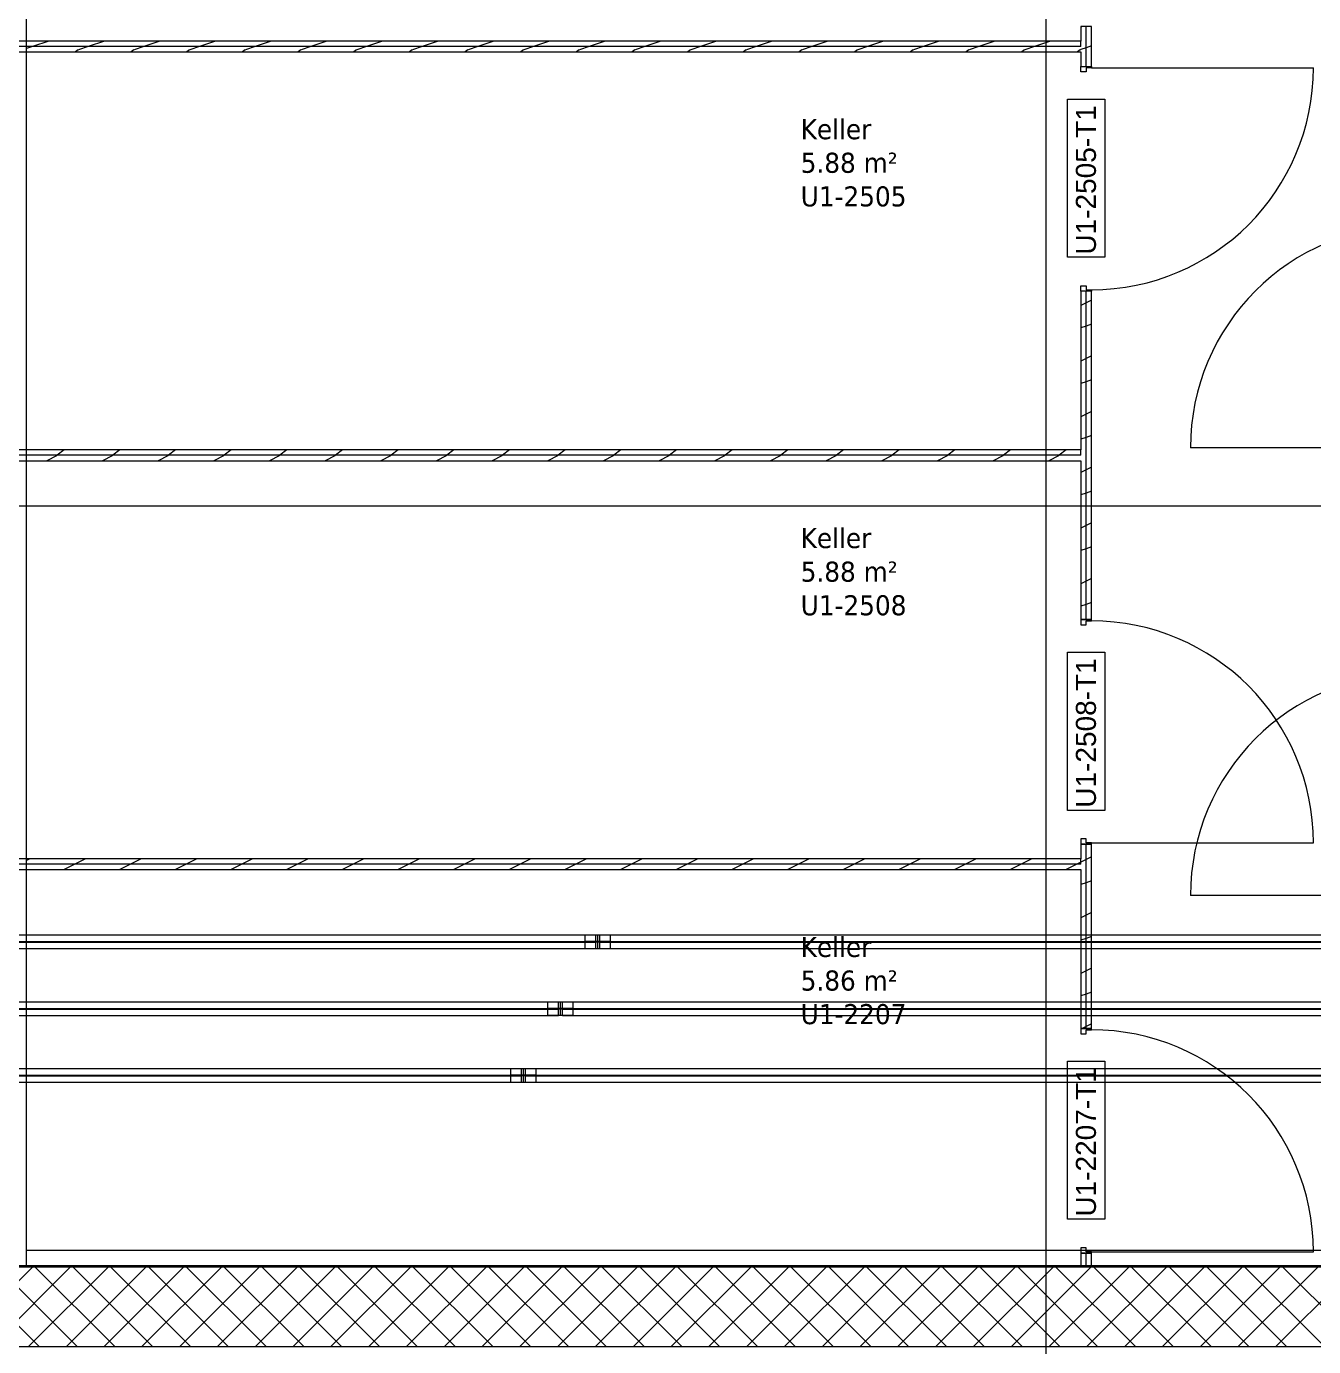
# Model space of a CAD drawing. Extents: x -882 to 937, y -179 to 966.
# Drawn here: x 217.4 to 313.7, y 218.3 to 317.1 of the extents above; entities that cross this region are included whole.
import ezdxf
from ezdxf.lldxf.tags import DXFTag

# ---------------------------------------------------------------- set-up
doc = ezdxf.new("R2010")
doc.units = 0
doc.layers.get('0').update_dxf_attribs({"lineweight": 13})
for name, color, linetype, lineweight in [('A-AREA-____-IDEN', 7, 'Continuous', 5), ('A-DOOR-____-IDEN', 7, 'Continuous', 5), ('A-DOOR-FRAM-MCUT', 7, 'Continuous', 9), ('A-DOOR-OPNG-OTLN', 7, 'Continuous', 9), ('A-FLOR-____-OVHD', 7, 'Strichpunkt - Fein', 9), ('A-WALL-____-MCUT', 7, 'Continuous', 35), ('A-WALL-____-PATT', 7, 'Continuous', 35), ('A-WALL-FNSH-MCUT', 7, 'Continuous', 35), ('S-GRID-____-OTLN', 7, 'Continuous', 5)]:
    doc.layers.add(name, color=color, linetype=linetype, lineweight=lineweight)
doc.layers.add('EL01_WAN_Röhre Boden', color=7, linetype='Continuous', lineweight=13, true_color=0xff6666)
doc.styles.get("Standard").update_dxf_attribs({"font": 'arial.ttf'})
tags = doc.linetypes.add('_Rasterlinie_', pattern=[0.375, 0.2, -0.05, 0.075, -0.05]).pattern_tags.tags
tags[10:11] = [DXFTag(74, 4), DXFTag(75, 0), DXFTag(340, '0'), DXFTag(46, 1.0), DXFTag(50, 0.0), DXFTag(44, 0.0), DXFTag(45, 0.0)]
tags[8:9] = [DXFTag(74, 4), DXFTag(75, 0), DXFTag(340, '0'), DXFTag(46, 1.0), DXFTag(50, 0.0), DXFTag(44, 0.0), DXFTag(45, 0.0)]
tags[6:7] = [DXFTag(74, 4), DXFTag(75, 0), DXFTag(340, '0'), DXFTag(46, 1.0), DXFTag(50, 0.0), DXFTag(44, 0.0), DXFTag(45, 0.0)]
tags[4:5] = [DXFTag(74, 4), DXFTag(75, 0), DXFTag(340, '0'), DXFTag(46, 1.0), DXFTag(50, 0.0), DXFTag(44, 0.0), DXFTag(45, 0.0)]
tags = doc.linetypes.add('ACAD_ISO03W100', pattern=[30, 12, -18]).pattern_tags.tags
tags[6:7] = [DXFTag(74, 4), DXFTag(75, 0), DXFTag(340, '0'), DXFTag(46, 0.0), DXFTag(50, 0.0), DXFTag(44, 0.0), DXFTag(45, 0.0)]
tags[4:5] = [DXFTag(74, 4), DXFTag(75, 0), DXFTag(340, '0'), DXFTag(46, 0.0), DXFTag(50, 0.0), DXFTag(44, 0.0), DXFTag(45, 0.0)]
tags = doc.linetypes.add('Strichpunkt - Fein', pattern=[0.2, 0.1, -0.05, 0, -0.05]).pattern_tags.tags
tags[10:11] = [DXFTag(74, 4), DXFTag(75, 0), DXFTag(340, '0'), DXFTag(46, 1.0), DXFTag(50, 0.0), DXFTag(44, 0.0), DXFTag(45, 0.0)]
tags[8:9] = [DXFTag(74, 4), DXFTag(75, 0), DXFTag(340, '0'), DXFTag(46, 1.0), DXFTag(50, 0.0), DXFTag(44, 0.0), DXFTag(45, 0.0)]
tags[6:7] = [DXFTag(74, 4), DXFTag(75, 0), DXFTag(340, '0'), DXFTag(46, 1.0), DXFTag(50, 0.0), DXFTag(44, 0.0), DXFTag(45, 0.0)]
tags[4:5] = [DXFTag(74, 4), DXFTag(75, 0), DXFTag(340, '0'), DXFTag(46, 1.0), DXFTag(50, 0.0), DXFTag(44, 0.0), DXFTag(45, 0.0)]
tags = doc.linetypes.add('STRICHPUNKT2', pattern=[12.7, 6.35, -3.175, 0, -3.175]).pattern_tags.tags
tags[10:11] = [DXFTag(74, 4), DXFTag(75, 0), DXFTag(340, '0'), DXFTag(46, 0.0), DXFTag(50, 0.0), DXFTag(44, 0.0), DXFTag(45, 0.0)]
tags[8:9] = [DXFTag(74, 4), DXFTag(75, 0), DXFTag(340, '0'), DXFTag(46, 0.0), DXFTag(50, 0.0), DXFTag(44, 0.0), DXFTag(45, 0.0)]
tags[6:7] = [DXFTag(74, 4), DXFTag(75, 0), DXFTag(340, '0'), DXFTag(46, 0.0), DXFTag(50, 0.0), DXFTag(44, 0.0), DXFTag(45, 0.0)]
tags[4:5] = [DXFTag(74, 4), DXFTag(75, 0), DXFTag(340, '0'), DXFTag(46, 0.0), DXFTag(50, 0.0), DXFTag(44, 0.0), DXFTag(45, 0.0)]

# ---------------------------------------------------------------- blocks, each defined once
blk = doc.blocks.new('Referenz-A0UJ2GK4XE', base_point=(-896.794, -159.762))
at = {"layer": 'A-DOOR-____-IDEN', "color": 0, "linetype": 'Continuous', "ltscale": 0.13}
for p, q in [((295.285, 299.8), (295.285, 311.64)), ((295.285, 311.64), (298.065, 311.64)), ((298.065, 311.64), (298.065, 299.8)), ((298.065, 299.8), (295.285, 299.8)), ((295.285, 258.418), (295.285, 270.258)), ((295.285, 270.258), (298.065, 270.258)), ((298.065, 270.258), (298.065, 258.418)), ((298.065, 258.418), (295.285, 258.418)), ((295.285, 227.827), (295.285, 239.667)), ((295.285, 239.667), (298.065, 239.667)), ((298.065, 239.667), (298.065, 227.827)), ((298.065, 227.827), (295.285, 227.827))]:
    blk.add_line(p, q, dxfattribs=at)
at = {"layer": 'A-DOOR-FRAM-MCUT', "color": 0, "linetype": 'Continuous', "ltscale": 0.13}
for p, q in [((296.275, 314.074), (297.075, 314.074)), ((296.275, 313.674), (296.275, 314.074)), ((296.675, 313.674), (296.275, 313.674)), ((296.675, 313.974), (296.675, 313.674)), ((297.075, 313.974), (296.675, 313.974)), ((297.075, 314.074), (297.075, 313.974)), ((296.275, 297.674), (296.675, 297.674)), ((296.275, 297.274), (296.275, 297.674)), ((296.675, 297.674), (296.675, 297.374)), ((296.675, 297.374), (297.075, 297.374)), ((297.075, 297.374), (297.075, 297.274)), ((297.075, 297.274), (296.275, 297.274)), ((297.075, 272.692), (296.275, 272.692)), ((296.275, 272.692), (296.275, 272.292)), ((297.075, 272.592), (297.075, 272.692)), ((296.275, 272.292), (296.675, 272.292)), ((296.675, 272.292), (296.675, 272.592)), ((296.675, 272.592), (297.075, 272.592)), ((296.675, 256.292), (296.275, 256.292)), ((296.275, 256.292), (296.275, 255.892)), ((296.275, 255.892), (297.075, 255.892)), ((296.675, 255.992), (296.675, 256.292)), ((297.075, 255.992), (296.675, 255.992)), ((297.075, 255.892), (297.075, 255.992)), ((297.075, 242.101), (296.275, 242.101)), ((296.275, 242.101), (296.275, 241.701)), ((296.675, 241.701), (296.675, 242.001)), ((296.675, 242.001), (297.075, 242.001)), ((297.075, 242.001), (297.075, 242.101)), ((296.275, 241.701), (296.675, 241.701)), ((296.675, 225.701), (296.275, 225.701)), ((296.275, 225.701), (296.275, 225.301)), ((296.275, 225.301), (297.075, 225.301)), ((296.675, 225.401), (296.675, 225.701)), ((297.075, 225.401), (296.675, 225.401)), ((297.075, 225.301), (297.075, 225.401))]:
    blk.add_line(p, q, dxfattribs=at)
at = {"layer": 'A-DOOR-OPNG-OTLN', "color": 0, "linetype": 'Continuous', "ltscale": 0.13}
for p, q in [((297.075, 313.974), (313.675, 313.974)), ((321.075, 285.551), (304.475, 285.551)), ((297.075, 255.992), (313.675, 255.992)), ((321.075, 252.051), (304.475, 252.051)), ((297.075, 225.401), (313.675, 225.401))]:
    blk.add_line(p, q, dxfattribs=at)
for centre, major_axis in [((297.075, 313.974), (0, -16.6)), ((321.075, 285.551), (0, 16.6)), ((297.075, 255.992), (16.6, 0)), ((321.075, 252.051), (0, 16.6)), ((297.075, 225.401), (16.6, 0))]:
    blk.add_ellipse(centre, major_axis=major_axis, ratio=1, start_param=0, end_param=1.570796, dxfattribs=at)
at = {"layer": 'A-FLOR-____-OVHD', "color": 0, "linetype": 'Strichpunkt - Fein', "ltscale": 0.13}
for p, q in [((365.275, 225.501), (217.375, 225.501)), ((394.871, 224.301), (225.875, 224.301))]:
    blk.add_line(p, q, dxfattribs=at)
at = {"layer": 'A-WALL-____-MCUT', "color": 0, "linetype": 'Continuous', "lineweight": 9, "ltscale": 0.13}
for p, q in [((296.675, 314.074), (296.675, 317.074)), ((296.275, 315.574), (141.875, 315.574)), ((296.275, 315.574), (296.275, 315.974)), ((296.675, 272.692), (296.675, 297.274)), ((296.275, 284.983), (146.775, 284.983)), ((296.275, 284.983), (296.275, 285.383)), ((296.675, 242.101), (296.675, 255.892)), ((296.275, 254.392), (141.475, 254.392)), ((296.275, 254.392), (296.275, 254.792)), ((296.675, 224.301), (296.675, 225.301))]:
    blk.add_line(p, q, dxfattribs=at)
at = {"layer": 'A-WALL-____-MCUT', "color": 0, "linetype": 'Continuous', "ltscale": 0.35}
blk.add_line((366.475, 224.301), (151.875, 224.301), dxfattribs=at)
at = {"layer": 'A-WALL-____-PATT', "color": 0, "linetype": 'Continuous', "lineweight": 9, "ltscale": 0.13}
for p, q in [((296.385, 317.074), (296.275, 317.019)), ((217.842, 315.574), (217.375, 315.418)), ((219.042, 315.974), (217.842, 315.574)), ((221.239, 315.314), (221.053, 315.174)), ((222.007, 315.574), (221.271, 315.329)), ((223.207, 315.974), (222.007, 315.574)), ((225.405, 315.314), (225.218, 315.174)), ((226.171, 315.574), (225.437, 315.329)), ((227.371, 315.974), (226.171, 315.574)), ((229.57, 315.314), (229.383, 315.174)), ((230.336, 315.574), (229.602, 315.329)), ((231.536, 315.974), (230.336, 315.574)), ((233.735, 315.314), (233.548, 315.174)), ((234.501, 315.574), (233.767, 315.329)), ((235.701, 315.974), (234.501, 315.574)), ((237.901, 315.315), (237.713, 315.174)), ((238.666, 315.574), (237.932, 315.329)), ((239.866, 315.974), (238.666, 315.574)), ((242.066, 315.315), (241.878, 315.174)), ((242.83, 315.574), (242.097, 315.329)), ((244.03, 315.974), (242.83, 315.574)), ((246.231, 315.315), (246.043, 315.174)), ((246.995, 315.574), (246.262, 315.33)), ((248.195, 315.974), (246.995, 315.574)), ((250.397, 315.315), (250.208, 315.174)), ((251.16, 315.574), (250.427, 315.33)), ((252.36, 315.974), (251.16, 315.574)), ((254.562, 315.316), (254.373, 315.174)), ((255.324, 315.574), (254.592, 315.33)), ((256.524, 315.974), (255.324, 315.574)), ((258.727, 315.316), (258.538, 315.174)), ((259.489, 315.574), (258.757, 315.33)), ((260.689, 315.974), (259.489, 315.574)), ((262.893, 315.316), (262.703, 315.174)), ((263.654, 315.574), (262.922, 315.33)), ((264.854, 315.974), (263.654, 315.574)), ((267.058, 315.316), (266.868, 315.174)), ((267.818, 315.574), (267.087, 315.33)), ((269.018, 315.974), (267.818, 315.574)), ((271.223, 315.317), (271.033, 315.174)), ((271.983, 315.574), (271.253, 315.33)), ((273.183, 315.974), (271.983, 315.574)), ((275.389, 315.317), (275.198, 315.174)), ((276.148, 315.574), (275.418, 315.33)), ((277.348, 315.974), (276.148, 315.574)), ((279.554, 315.317), (279.363, 315.174)), ((280.313, 315.574), (279.583, 315.331)), ((281.513, 315.974), (280.313, 315.574)), ((283.719, 315.317), (283.528, 315.174)), ((284.477, 315.574), (283.748, 315.331)), ((285.677, 315.974), (284.477, 315.574)), ((287.885, 315.317), (287.693, 315.174)), ((288.642, 315.574), (287.913, 315.331)), ((289.842, 315.974), (288.642, 315.574)), ((292.05, 315.318), (291.858, 315.174)), ((292.807, 315.574), (292.078, 315.331)), ((294.007, 315.974), (292.807, 315.574)), ((296.215, 315.318), (296.023, 315.174)), ((296.275, 315.342), (296.243, 315.331)), ((296.675, 315.475), (296.275, 315.342)), ((297.075, 315.608), (296.675, 315.475)), ((296.675, 296.394), (296.275, 296.194)), ((297.075, 296.594), (296.675, 296.394)), ((296.675, 294.652), (296.275, 294.518)), ((297.075, 294.785), (296.675, 294.652)), ((297.075, 292.43), (296.675, 292.23)), ((296.675, 292.23), (296.275, 292.03)), ((296.675, 290.487), (296.275, 290.353)), ((297.075, 290.62), (296.675, 290.487)), ((296.675, 288.065), (296.275, 287.865)), ((297.075, 288.265), (296.675, 288.065)), ((297.075, 286.455), (296.675, 286.322)), ((296.675, 286.322), (296.275, 286.189)), ((219.635, 284.946), (218.909, 284.583)), ((219.672, 284.983), (219.577, 284.912)), ((220.205, 285.383), (219.672, 284.983)), ((223.8, 284.946), (223.073, 284.583)), ((223.837, 284.983), (223.742, 284.912)), ((224.37, 285.383), (223.837, 284.983)), ((227.964, 284.946), (227.238, 284.583)), ((228.002, 284.983), (227.908, 284.912)), ((228.535, 285.383), (228.002, 284.983)), ((232.129, 284.946), (231.403, 284.583)), ((232.167, 284.983), (232.073, 284.912)), ((232.7, 285.383), (232.167, 284.983)), ((236.294, 284.946), (235.568, 284.583)), ((236.332, 284.983), (236.238, 284.913)), ((236.865, 285.383), (236.332, 284.983)), ((240.459, 284.946), (239.733, 284.583)), ((240.497, 284.983), (240.404, 284.913)), ((241.03, 285.383), (240.497, 284.983)), ((244.624, 284.946), (243.898, 284.583)), ((244.662, 284.983), (244.569, 284.913)), ((245.195, 285.383), (244.662, 284.983)), ((248.789, 284.946), (248.063, 284.583)), ((248.827, 284.983), (248.734, 284.913)), ((249.36, 285.383), (248.827, 284.983)), ((252.954, 284.946), (252.228, 284.583)), ((252.992, 284.983), (252.9, 284.914)), ((253.525, 285.383), (252.992, 284.983)), ((257.119, 284.946), (256.393, 284.583)), ((257.157, 284.983), (257.065, 284.914)), ((257.69, 285.383), (257.157, 284.983)), ((261.284, 284.946), (260.558, 284.583)), ((261.322, 284.983), (261.23, 284.914)), ((261.855, 285.383), (261.322, 284.983)), ((265.449, 284.946), (264.722, 284.583)), ((265.487, 284.983), (265.395, 284.914)), ((266.02, 285.383), (265.487, 284.983)), ((269.613, 284.946), (268.887, 284.583)), ((269.652, 284.983), (269.561, 284.915)), ((270.185, 285.383), (269.652, 284.983)), ((273.778, 284.946), (273.052, 284.583)), ((273.817, 284.983), (273.726, 284.915)), ((274.35, 285.383), (273.817, 284.983)), ((277.943, 284.946), (277.217, 284.583)), ((277.982, 284.983), (277.891, 284.915)), ((278.515, 285.383), (277.982, 284.983)), ((282.108, 284.946), (281.382, 284.583)), ((282.147, 284.983), (282.057, 284.915)), ((282.68, 285.383), (282.147, 284.983)), ((286.273, 284.946), (285.547, 284.583)), ((286.312, 284.983), (286.222, 284.916)), ((286.845, 285.383), (286.312, 284.983)), ((290.438, 284.946), (289.712, 284.583)), ((290.477, 284.983), (290.387, 284.916)), ((291.01, 285.383), (290.477, 284.983)), ((294.603, 284.946), (293.877, 284.583)), ((294.642, 284.983), (294.553, 284.916)), ((295.175, 285.383), (294.642, 284.983)), ((296.675, 283.9), (296.275, 283.7)), ((297.075, 284.1), (296.675, 283.9)), ((296.675, 282.157), (296.275, 282.024)), ((297.075, 282.291), (296.675, 282.157)), ((296.675, 279.735), (296.275, 279.535)), ((297.075, 279.935), (296.675, 279.735)), ((296.675, 277.993), (296.275, 277.859)), ((297.075, 278.126), (296.675, 277.993)), ((297.075, 275.77), (296.675, 275.57)), ((296.675, 275.57), (296.275, 275.37)), ((296.675, 273.828), (296.275, 273.695)), ((297.075, 273.961), (296.675, 273.828)), ((297.075, 254.945), (296.675, 254.745)), ((217.635, 254.792), (217.375, 254.662)), ((221, 254.392), (220.2, 253.992)), ((221.8, 254.792), (221, 254.392)), ((225.165, 254.392), (224.365, 253.992)), ((225.965, 254.792), (225.165, 254.392)), ((229.33, 254.392), (228.53, 253.992)), ((230.13, 254.792), (229.33, 254.392)), ((233.495, 254.392), (232.695, 253.992)), ((234.295, 254.792), (233.495, 254.392)), ((237.66, 254.392), (236.86, 253.992)), ((238.46, 254.792), (237.66, 254.392)), ((241.825, 254.392), (241.025, 253.992)), ((242.625, 254.792), (241.825, 254.392)), ((245.99, 254.392), (245.19, 253.992)), ((246.79, 254.792), (245.99, 254.392)), ((250.155, 254.392), (249.355, 253.992)), ((250.955, 254.792), (250.155, 254.392)), ((254.319, 254.392), (253.519, 253.992)), ((255.119, 254.792), (254.319, 254.392)), ((258.484, 254.392), (257.684, 253.992)), ((259.284, 254.792), (258.484, 254.392)), ((262.649, 254.392), (261.849, 253.992)), ((263.449, 254.792), (262.649, 254.392)), ((266.814, 254.392), (266.014, 253.992)), ((267.614, 254.792), (266.814, 254.392)), ((270.979, 254.392), (270.179, 253.992)), ((271.779, 254.792), (270.979, 254.392)), ((275.144, 254.392), (274.344, 253.992)), ((275.944, 254.792), (275.144, 254.392)), ((279.309, 254.392), (278.509, 253.992)), ((280.109, 254.792), (279.309, 254.392)), ((283.474, 254.392), (282.674, 253.992)), ((284.274, 254.792), (283.474, 254.392)), ((287.639, 254.392), (286.839, 253.992)), ((288.439, 254.792), (287.639, 254.392)), ((291.804, 254.392), (291.004, 253.992)), ((292.604, 254.792), (291.804, 254.392)), ((295.968, 254.392), (295.168, 253.992)), ((296.275, 254.545), (295.968, 254.392)), ((296.675, 254.745), (296.275, 254.545)), ((296.675, 253.004), (296.275, 252.871)), ((297.075, 253.138), (296.675, 253.004)), ((296.675, 250.581), (296.275, 250.381)), ((297.075, 250.781), (296.675, 250.581)), ((297.075, 248.973), (296.675, 248.84)), ((296.675, 248.84), (296.275, 248.706)), ((296.675, 246.416), (296.275, 246.216)), ((297.075, 246.616), (296.675, 246.416)), ((296.675, 244.675), (296.275, 244.542)), ((297.075, 244.808), (296.675, 244.675)), ((296.675, 242.251), (296.376, 242.101)), ((297.075, 242.451), (296.675, 242.251)), ((211.878, 218.301), (217.878, 224.301)), ((218.335, 218.301), (212.335, 224.301)), ((214.707, 218.301), (220.707, 224.301)), ((221.163, 218.301), (215.163, 224.301)), ((217.535, 218.301), (223.535, 224.301)), ((223.992, 218.301), (217.992, 224.301)), ((220.364, 218.301), (226.364, 224.301)), ((226.82, 218.301), (220.82, 224.301)), ((223.192, 218.301), (229.192, 224.301)), ((229.649, 218.301), (223.649, 224.301)), ((226.021, 218.301), (232.021, 224.301)), ((232.477, 218.301), (226.477, 224.301)), ((228.849, 218.301), (234.849, 224.301)), ((235.305, 218.301), (229.305, 224.301)), ((231.677, 218.301), (237.677, 224.301)), ((238.134, 218.301), (232.134, 224.301)), ((234.506, 218.301), (240.506, 224.301)), ((240.962, 218.301), (234.962, 224.301)), ((237.334, 218.301), (243.334, 224.301)), ((243.791, 218.301), (237.791, 224.301)), ((240.163, 218.301), (246.163, 224.301)), ((246.619, 218.301), (240.619, 224.301)), ((242.991, 218.301), (248.991, 224.301)), ((249.448, 218.301), (243.448, 224.301)), ((245.82, 218.301), (251.82, 224.301)), ((252.276, 218.301), (246.276, 224.301)), ((248.648, 218.301), (254.648, 224.301)), ((255.104, 218.301), (249.104, 224.301)), ((251.476, 218.301), (257.476, 224.301)), ((257.933, 218.301), (251.933, 224.301)), ((254.305, 218.301), (260.305, 224.301)), ((260.761, 218.301), (254.761, 224.301)), ((257.133, 218.301), (263.133, 224.301)), ((263.59, 218.301), (257.59, 224.301)), ((259.962, 218.301), (265.962, 224.301)), ((266.418, 218.301), (260.418, 224.301)), ((262.79, 218.301), (268.79, 224.301)), ((269.247, 218.301), (263.247, 224.301)), ((265.619, 218.301), (271.619, 224.301)), ((272.075, 218.301), (266.075, 224.301)), ((268.447, 218.301), (274.447, 224.301)), ((274.903, 218.301), (268.903, 224.301)), ((271.275, 218.301), (277.275, 224.301)), ((277.732, 218.301), (271.732, 224.301)), ((274.104, 218.301), (280.104, 224.301)), ((280.56, 218.301), (274.56, 224.301)), ((276.932, 218.301), (282.932, 224.301)), ((283.389, 218.301), (277.389, 224.301)), ((279.761, 218.301), (285.761, 224.301)), ((286.217, 218.301), (280.217, 224.301)), ((282.589, 218.301), (288.589, 224.301)), ((289.046, 218.301), (283.046, 224.301)), ((285.418, 218.301), (291.418, 224.301)), ((291.874, 218.301), (285.874, 224.301)), ((288.246, 218.301), (294.246, 224.301)), ((294.702, 218.301), (288.702, 224.301)), ((291.074, 218.301), (297.074, 224.301)), ((297.531, 218.301), (291.531, 224.301)), ((293.903, 218.301), (299.903, 224.301)), ((300.359, 218.301), (294.359, 224.301)), ((296.731, 218.301), (302.731, 224.301)), ((303.188, 218.301), (297.188, 224.301)), ((299.56, 218.301), (305.56, 224.301)), ((306.016, 218.301), (300.016, 224.301)), ((302.388, 218.301), (308.388, 224.301)), ((308.845, 218.301), (302.845, 224.301)), ((305.217, 218.301), (311.217, 224.301)), ((311.673, 218.301), (305.673, 224.301)), ((308.045, 218.301), (314.045, 224.301)), ((314.501, 218.301), (308.501, 224.301)), ((310.873, 218.301), (316.873, 224.301)), ((317.33, 218.301), (311.33, 224.301))]:
    blk.add_line(p, q, dxfattribs=at)
at = {"layer": 'A-WALL-FNSH-MCUT', "color": 0, "linetype": 'Continuous', "lineweight": 9, "ltscale": 0.13}
for p, q in [((217.375, 224.301), (217.375, 402.401)), ((296.275, 317.074), (296.275, 315.974)), ((297.075, 317.074), (296.275, 317.074)), ((297.075, 314.074), (297.075, 317.074)), ((296.275, 315.974), (141.875, 315.974)), ((141.875, 315.174), (296.275, 315.174)), ((296.275, 315.174), (296.275, 314.074)), ((296.275, 314.074), (297.075, 314.074)), ((296.275, 297.274), (296.275, 285.383)), ((297.075, 297.274), (296.275, 297.274)), ((297.075, 272.692), (297.075, 297.274)), ((296.275, 285.383), (146.775, 285.383)), ((146.775, 284.583), (296.275, 284.583)), ((296.275, 284.583), (296.275, 272.692)), ((296.275, 272.692), (297.075, 272.692)), ((296.275, 255.892), (296.275, 254.792)), ((297.075, 255.892), (296.275, 255.892)), ((297.075, 242.101), (297.075, 255.892)), ((296.275, 254.792), (141.875, 254.792)), ((151.875, 253.992), (296.275, 253.992)), ((296.275, 253.992), (296.275, 242.101)), ((296.275, 242.101), (297.075, 242.101)), ((296.275, 225.301), (296.275, 224.301)), ((297.075, 225.301), (296.275, 225.301)), ((297.075, 224.301), (297.075, 225.301))]:
    blk.add_line(p, q, dxfattribs=at)
at = {"layer": 'S-GRID-____-OTLN', "color": 0, "linetype": '_Rasterlinie_', "ltscale": 0.13}
for p, q in [((293.675, 186.301), (293.675, 949.681)), ((79.075, 281.201), (394.871, 281.201)), ((79.075, 218.301), (394.871, 218.301))]:
    blk.add_line(p, q, dxfattribs=at)
at = {"layer": 'A-AREA-____-IDEN', "color": 0, "linetype": 'Continuous', "ltscale": 0.13, "char_height": 1.5, "attachment_point": 1}
for s, insert in [('{\\W0.9;\\fVerdana;Keller}', (275.31, 310.134)), ('{\\W0.9;\\fVerdana;5.88 m²}', (275.31, 307.621)), ('{\\W0.9;\\fVerdana;U1-2505}', (275.31, 305.107)), ('{\\W0.9;\\fVerdana;Keller}', (275.31, 279.543)), ('{\\W0.9;\\fVerdana;5.88 m²}', (275.31, 277.03)), ('{\\W0.9;\\fVerdana;U1-2508}', (275.31, 274.516)), ('{\\W0.9;\\fVerdana;Keller}', (275.31, 248.953)), ('{\\W0.9;\\fVerdana;5.86 m²}', (275.31, 246.439)), ('{\\W0.9;\\fVerdana;U1-2207}', (275.31, 243.925))]:
    blk.add_mtext(s, dxfattribs=dict(at, insert=insert))
at = {"layer": 'A-DOOR-____-IDEN', "color": 0, "linetype": 'Continuous', "ltscale": 0.13, "char_height": 1.5, "attachment_point": 1, "rotation": 90}
for s, insert in [('{\\fArial;U1-2505-T1}', (295.903, 300)), ('{\\fArial;U1-2508-T1}', (295.903, 258.618)), ('{\\fArial;U1-2207-T1}', (295.903, 228.027))]:
    blk.add_mtext(s, dxfattribs=dict(at, insert=insert))
blk = doc.blocks.new('Wickelfalzrohr-A0UJ2GK6XE', base_point=(137.191, 243.081))
at = {"color": 0, "linetype": 'ByBlock', "lineweight": -2, "ltscale": 0.13}
for p, q in [((257.191, 244.081), (137.191, 244.081)), ((137.191, 243.788), (137.191, 244.081)), ((257.191, 243.788), (257.191, 244.081)), ((137.191, 243.374), (137.191, 243.788)), ((137.191, 243.081), (137.191, 243.374)), ((137.191, 243.081), (257.191, 243.081)), ((257.191, 243.374), (257.191, 243.788)), ((257.191, 243.081), (257.191, 243.374))]:
    blk.add_line(p, q, dxfattribs=at)
at = {"color": 0, "linetype": 'STRICHPUNKT2', "lineweight": 25, "ltscale": 0.25}
blk.add_line((137.191, 243.581), (257.191, 243.581), dxfattribs=at)
blk = doc.blocks.new('Wickelfalzrohr-A0UJ2GKIXE', base_point=(139.991, 248.081))
at = {"color": 0, "linetype": 'ByBlock', "lineweight": -2, "ltscale": 0.13}
for p, q in [((259.991, 249.081), (139.991, 249.081)), ((139.991, 248.788), (139.991, 249.081)), ((259.991, 248.788), (259.991, 249.081)), ((139.991, 248.374), (139.991, 248.788)), ((139.991, 248.081), (139.991, 248.374)), ((139.991, 248.081), (259.991, 248.081)), ((259.991, 248.374), (259.991, 248.788)), ((259.991, 248.081), (259.991, 248.374))]:
    blk.add_line(p, q, dxfattribs=at)
at = {"color": 0, "linetype": 'STRICHPUNKT2', "lineweight": 25, "ltscale": 0.25}
blk.add_line((139.991, 248.581), (259.991, 248.581), dxfattribs=at)
blk = doc.blocks.new('Steckverbinder-A0UJ2GKKXE', base_point=(259.191, 248.081))
at = {"color": 0, "linetype": 'ByBlock', "lineweight": -2, "ltscale": 0.13}
for p, q in [((261.091, 249.071), (259.191, 249.071)), ((259.191, 248.784), (259.191, 249.071)), ((260.141, 248.081), (260.141, 249.081)), ((261.091, 248.784), (261.091, 249.071)), ((259.191, 248.378), (259.191, 248.784)), ((259.191, 248.091), (259.191, 248.378)), ((259.191, 248.091), (261.091, 248.091)), ((261.091, 248.378), (261.091, 248.784)), ((261.091, 248.091), (261.091, 248.378))]:
    blk.add_line(p, q, dxfattribs=at)
at = {"color": 0, "linetype": 'STRICHPUNKT2', "lineweight": 25, "ltscale": 0.25}
blk.add_line((261.091, 248.581), (259.191, 248.581), dxfattribs=at)
blk = doc.blocks.new('Wickelfalzrohr-A0UJ2GKMXE', base_point=(260.291, 248.081))
at = {"color": 0, "linetype": 'ByBlock', "lineweight": -2, "ltscale": 0.13}
for p, q in [((380.291, 249.081), (260.291, 249.081)), ((260.291, 248.788), (260.291, 249.081)), ((380.291, 248.788), (380.291, 249.081)), ((260.291, 248.374), (260.291, 248.788)), ((260.291, 248.081), (260.291, 248.374)), ((260.291, 248.081), (380.291, 248.081)), ((380.291, 248.374), (380.291, 248.788)), ((380.291, 248.081), (380.291, 248.374))]:
    blk.add_line(p, q, dxfattribs=at)
at = {"color": 0, "linetype": 'STRICHPUNKT2', "lineweight": 25, "ltscale": 0.25}
blk.add_line((260.291, 248.581), (380.291, 248.581), dxfattribs=at)
blk = doc.blocks.new('Wickelfalzrohr-A0UJ2GKQXE', base_point=(134.421, 238.081))
at = {"color": 0, "linetype": 'ByBlock', "lineweight": -2, "ltscale": 0.13}
for p, q in [((254.421, 239.081), (134.421, 239.081)), ((134.421, 238.788), (134.421, 239.081)), ((254.421, 238.788), (254.421, 239.081)), ((134.421, 238.374), (134.421, 238.788)), ((134.421, 238.081), (134.421, 238.374)), ((134.421, 238.081), (254.421, 238.081)), ((254.421, 238.374), (254.421, 238.788)), ((254.421, 238.081), (254.421, 238.374))]:
    blk.add_line(p, q, dxfattribs=at)
at = {"color": 0, "linetype": 'STRICHPUNKT2', "lineweight": 25, "ltscale": 0.25}
blk.add_line((134.421, 238.581), (254.421, 238.581), dxfattribs=at)
blk = doc.blocks.new('Steckverbinder-A0UJ2GKUXE', base_point=(253.621, 238.081))
at = {"color": 0, "linetype": 'ByBlock', "lineweight": -2, "ltscale": 0.13}
for p, q in [((255.521, 239.071), (253.621, 239.071)), ((253.621, 238.784), (253.621, 239.071)), ((254.571, 238.081), (254.571, 239.081)), ((255.521, 238.784), (255.521, 239.071)), ((253.621, 238.378), (253.621, 238.784)), ((253.621, 238.091), (253.621, 238.378)), ((253.621, 238.091), (255.521, 238.091)), ((255.521, 238.378), (255.521, 238.784)), ((255.521, 238.091), (255.521, 238.378))]:
    blk.add_line(p, q, dxfattribs=at)
at = {"color": 0, "linetype": 'STRICHPUNKT2', "lineweight": 25, "ltscale": 0.25}
blk.add_line((255.521, 238.581), (253.621, 238.581), dxfattribs=at)
blk = doc.blocks.new('Wickelfalzrohr-A0UJ2GL2XE', base_point=(254.721, 238.081))
at = {"color": 0, "linetype": 'ByBlock', "lineweight": -2, "ltscale": 0.13}
for p, q in [((374.721, 239.081), (254.721, 239.081)), ((254.721, 238.788), (254.721, 239.081)), ((374.721, 238.788), (374.721, 239.081)), ((254.721, 238.374), (254.721, 238.788)), ((254.721, 238.081), (254.721, 238.374)), ((254.721, 238.081), (374.721, 238.081)), ((374.721, 238.374), (374.721, 238.788)), ((374.721, 238.081), (374.721, 238.374))]:
    blk.add_line(p, q, dxfattribs=at)
at = {"color": 0, "linetype": 'STRICHPUNKT2', "lineweight": 25, "ltscale": 0.25}
blk.add_line((254.721, 238.581), (374.721, 238.581), dxfattribs=at)
blk = doc.blocks.new('Wickelfalzrohr-A0UJ2GMSXE', base_point=(257.491, 243.081))
at = {"color": 0, "linetype": 'ByBlock', "lineweight": -2, "ltscale": 0.13}
for p, q in [((377.491, 244.081), (257.491, 244.081)), ((257.491, 243.788), (257.491, 244.081)), ((377.491, 243.788), (377.491, 244.081)), ((257.491, 243.374), (257.491, 243.788)), ((257.491, 243.081), (257.491, 243.374)), ((257.491, 243.081), (377.491, 243.081)), ((377.491, 243.374), (377.491, 243.788)), ((377.491, 243.081), (377.491, 243.374))]:
    blk.add_line(p, q, dxfattribs=at)
at = {"color": 0, "linetype": 'STRICHPUNKT2', "lineweight": 25, "ltscale": 0.25}
blk.add_line((257.491, 243.581), (377.491, 243.581), dxfattribs=at)
blk = doc.blocks.new('Steckverbinder-A0UJ2GNUXE', base_point=(256.391, 243.081))
at = {"color": 0, "linetype": 'ByBlock', "lineweight": -2, "ltscale": 0.13}
for p, q in [((258.291, 244.071), (256.391, 244.071)), ((256.391, 243.784), (256.391, 244.071)), ((257.341, 243.081), (257.341, 244.081)), ((258.291, 243.784), (258.291, 244.071)), ((256.391, 243.378), (256.391, 243.784)), ((256.391, 243.091), (256.391, 243.378)), ((256.391, 243.091), (258.291, 243.091)), ((258.291, 243.378), (258.291, 243.784)), ((258.291, 243.091), (258.291, 243.378))]:
    blk.add_line(p, q, dxfattribs=at)
at = {"color": 0, "linetype": 'STRICHPUNKT2', "lineweight": 25, "ltscale": 0.25}
blk.add_line((258.291, 243.581), (256.391, 243.581), dxfattribs=at)

msp = doc.modelspace()

# ---------------------------------------------------------------- block references
at = {"color": 9, "lineweight": 25, "ltscale": 0.25, "true_color": 0xc0c0c0}
msp.add_blockref('Referenz-A0UJ2GK4XE', (-896.794, -159.762), dxfattribs=at)
at = {"layer": 'EL01_WAN_Röhre Boden', "color": 1, "linetype": 'ACAD_ISO03W100', "ltscale": 0.13, "true_color": 0xff0000}
for name, p in [('Wickelfalzrohr-A0UJ2GKIXE', (139.991, 248.081)), ('Steckverbinder-A0UJ2GKKXE', (259.191, 248.081)), ('Wickelfalzrohr-A0UJ2GKMXE', (260.291, 248.081)), ('Wickelfalzrohr-A0UJ2GK6XE', (137.191, 243.081)), ('Steckverbinder-A0UJ2GNUXE', (256.391, 243.081)), ('Wickelfalzrohr-A0UJ2GMSXE', (257.491, 243.081)), ('Wickelfalzrohr-A0UJ2GKQXE', (134.421, 238.081)), ('Steckverbinder-A0UJ2GKUXE', (253.621, 238.081)), ('Wickelfalzrohr-A0UJ2GL2XE', (254.721, 238.081))]:
    msp.add_blockref(name, p, dxfattribs=at)

doc.saveas('drawing.dxf')
